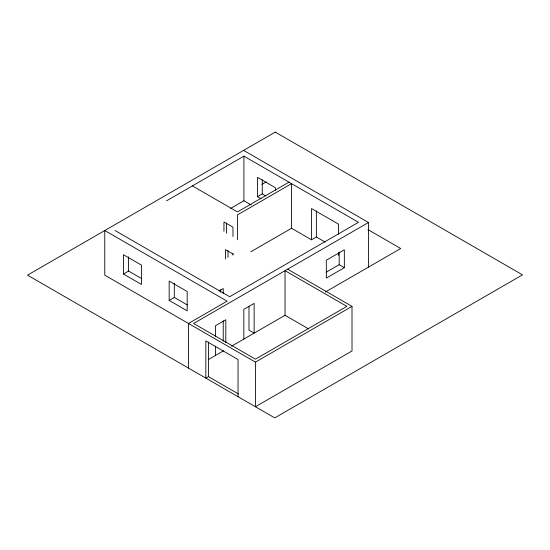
<?xml version="1.0" encoding="UTF-8"?>
<svg xmlns="http://www.w3.org/2000/svg" width="550" height="550" viewBox="0 0 550 550"><rect width="100%" height="100%" fill="white"/><g stroke="black" fill="none" stroke-linecap="round" stroke-linejoin="round"><path stroke-width="0.82" d="M166.581 200.798L243.911 156.152L358.511 222.317L229.673 296.704L115.067 230.539M261.896 184.429L266.289 181.899M230.663 208.409L243.911 200.764L251.302 205.026M123.441 274.031L141.467 284.439L141.467 265.114L123.441 254.705L123.441 274.031L128.59 271.061L141.57 278.554M275.461 190.272L275.461 187.749L257.434 177.341L257.434 196.673L262.281 193.875L265.884 195.958M288.984 182.174L237.469 211.915L192.397 185.893M250.807 251.797L291.562 228.271L311.52 239.8L316.367 237.002L325.132 242.062M169.159 300.431L187.186 310.839L187.186 291.507L169.159 281.098L169.159 300.431L174.309 297.454L187.289 304.947M219.031 290.978L223.245 288.544L223.245 293.645M368.507 267.101L368.507 222.496L193.614 323.469L255.427 359.157L346.857 306.371L285.044 270.683L285.044 315.288L231.577 346.163M326.212 272.188L339.192 264.694L344.348 267.671L344.348 249.824L326.315 260.232L326.315 278.08L344.348 267.671M208.209 359.652L223.596 350.762M325.469 291.954L400.703 248.518L367.991 229.632M238.418 393.951L208.423 376.626L205.844 378.118L205.844 340.938L238.04 359.528L238.04 396.701M255.427 362.127L352.007 306.371L352.007 350.976L255.427 406.739L255.427 362.127L104.768 275.151L104.768 230.539L227.095 301.166L188.458 323.469L188.458 368.081M243.602 150.384L368.507 222.496M257.434 196.673L261.037 198.756M287.623 269.191L352.007 306.371M233.131 254.093L225.417 249.638L225.417 258.981M285.044 315.288L308.591 328.886M339.192 251.948L339.192 264.694M338.566 234.314L338.566 224.18L311.52 208.567L311.52 239.8M338.566 252.876L338.566 255.413M316.367 210.836L316.367 237.002M291.562 228.271L291.562 183.659L237.469 214.892L237.469 239.766M262.281 179.589L262.281 193.875M248.985 306.371L248.985 330.158L254.141 333.135L254.141 303.394L243.836 309.341L243.836 339.082M243.911 156.152L243.911 200.764M232.966 236.507L232.966 227.157L223.953 221.952L223.953 231.303M232.966 253.495L232.966 255.2M227.989 250.697L227.989 257.496M226.524 223.011L226.524 233.214M225.809 342.691L225.809 319.749L215.504 325.696L215.504 336.744M223.231 320.815L223.231 341.206M220.667 289.609L220.667 292.153M215.504 346.094L215.504 355.438M208.423 341.99L208.423 376.626M174.309 283.168L174.309 297.454M128.59 256.774L128.59 271.061M275.254 132.11L27.5 275.151L274.746 417.89L522.5 274.849L275.254 132.11"/></g></svg>
